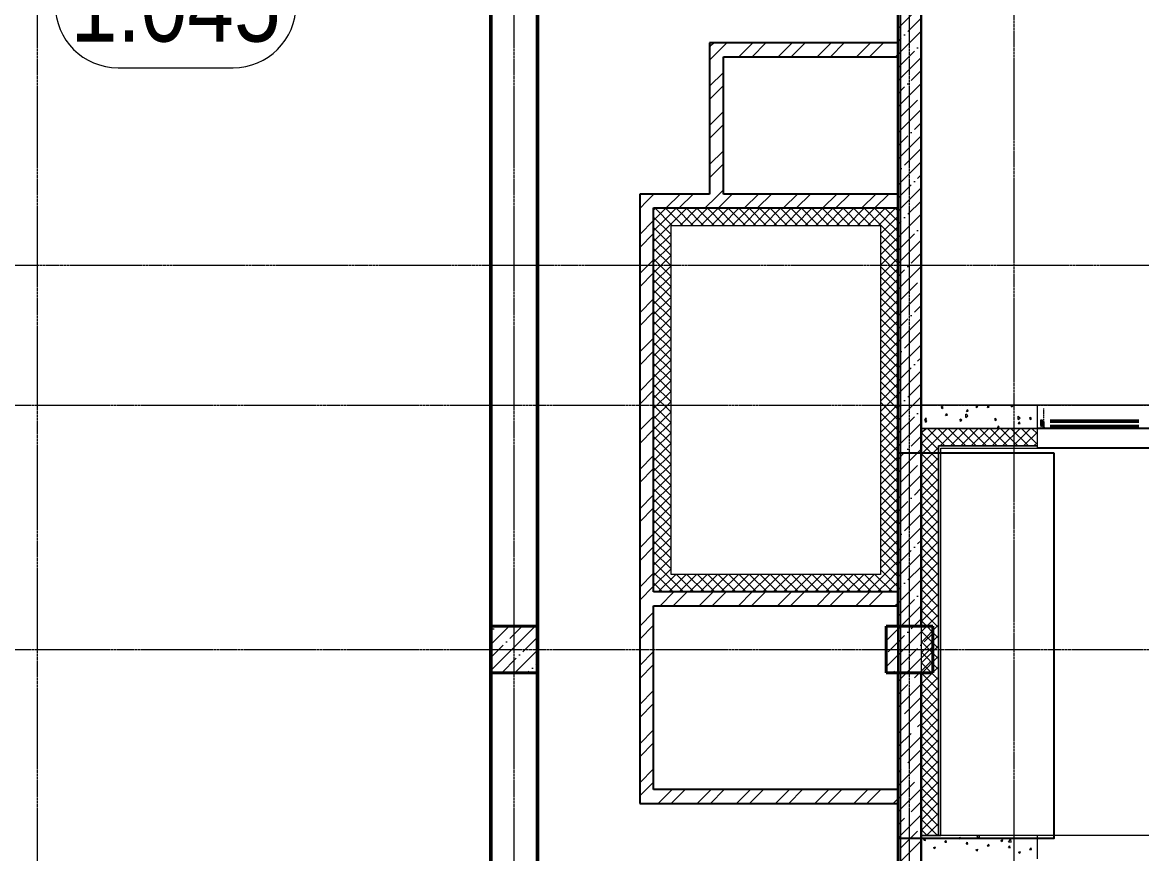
# Model space of a CAD drawing. Header units: millimetres. Extents: x -231292 to 573618, y -153144 to 564035.
# Drawn here: x 28855 to 38480, y -91200 to -84055 of the extents above; entities that cross this region are included whole.
import ezdxf
from ezdxf.enums import TextEntityAlignment as Align

# ---------------------------------------------------------------- set-up
doc = ezdxf.new("R2010")
doc.units = ezdxf.units.MM
for name, pattern in [('ACAD_ISO10W100', [18, 12, -3, 0, -3]), ('CENTER2', [28.575, 19.05, -3.175, 3.175, -3.175]), ('HIDDEN2', [4.7625, 3.175, -1.5875])]:
    doc.linetypes.add(name, pattern=pattern)
doc.layers.get('0').update_dxf_attribs({"color": 250})
doc.layers.get('Defpoints').update_dxf_attribs({"color": 250})
for name, color, linetype, lineweight in [('A-Wall-Open', 250, 'Continuous', 5), ('Al', 59, 'Continuous', 13), ('АР_Area', 250, 'Continuous', 5), ('АР_Колонны', 250, 'Continuous', 35), ('АР_Стены ЖБ', 250, 'Continuous', 35), ('АР_Стены кирпич', 250, 'Continuous', 20), ('АР_Стены ПЕНОблок', 250, 'Continuous', 20), ('АР_Стены_Стекло', 4, 'Continuous', 13), ('АР_Утеплитель', 250, 'Continuous', 0), ('АР_Штриховка', 250, 'Continuous', 0), ('Витражные конструкции', 252, 'Continuous', 15), ('Оси', 1, 'ACAD_ISO10W100', 13), ('РД_Оси_100', 250, 'Continuous', 0)]:
    doc.layers.add(name, color=color, linetype=linetype, lineweight=lineweight)
for name, color, linetype, lineweight, plot in [('КР_Балки-0.5', 60, 'Continuous', 50, False), ('РД_Витраж_проем', 250, 'Continuous', 0, False), ('РД_Проем', 250, 'Continuous', 0, False)]:
    doc.layers.add(name, color=color, linetype=linetype, lineweight=lineweight, plot=plot)
doc.layers.add('РД_Витраж_вн', color=250, linetype='Continuous')
doc.styles.add('style1', font='ARIALN.TTF')
pattern_1 = [(45, (8883.46, -162345.28), (-112.2532, 112.2532), []), (45, (8995.71, -162345.28), (-112.2532, 112.2532), [198.4375, -39.6875, 0, -39.6875])]
pattern_2 = [(45, (8883.46, -162345.28), (-168.3798, 168.3798), []), (45, (8995.7, -162345.28), (-168.3798, 168.3798), [])]
pattern_3 = [(45, (8883.46, -162345.28), (-44.90128, 44.90128), []), (135, (8883.46, -162345.28), (-44.90128, -44.90128), [])]

# ---------------------------------------------------------------- blocks, each defined once
blk = doc.blocks.new('MOK-МаркаПом_овал_ареал')
for p, q in [((-2.75, 3), (2.75, 3)), ((-2.75, -3), (2.75, -3))]:
    blk.add_line(p, q)
for centre, radius, start, end in [((-2.75, 0), 3, 90, 270), ((2.75, 0), 3, 270, 90), ((-3.75, 0), 3.5, 0, 0.001)]:
    blk.add_arc(centre, radius, start, end)
at = {"color": 0, "style": 'style1'}
blk.add_attdef('АР-ПОМЕЩЕНИЕ:НОМЕР', text='', height=3.5, dxfattribs=at).set_placement((0, 0), align=Align.MIDDLE)
at = {"layer": 'Defpoints', "color": 2, "style": 'style1'}
blk.add_attdef('АР-ПОМЕЩЕНИЕ:НАИМЕНОВАНИЕ', text='', height=1, dxfattribs=at).set_placement((-0.094, -4.814), align=Align.MIDDLE)
blk = doc.blocks.new('VS_5i5x45')
for p, q in [((-5.1, 3.9), (-4.7, 4.5)), ((-5.1, -3.9), (-5.1, 3.9)), ((-5.1, 0), (-5.1, 3.9)), ((-5.1, 0), (-5.1, -3.9)), ((-1.4, 4.5), (-4.7, 4.5)), ((-1.4, 2.7), (-4.7, 2.7)), ((-1.4, 2.7), (-3.2, 2.7)), ((-1.1, 5), (-1.4, 4.5)), ((-1.1, 5), (-0.5, 5)), ((-1.1, 0), (-1.1, 5)), ((-1.1, 0), (-1.1, -5)), ((-0.5, 5), (-0.5, 0)), ((-0.5, 2.7), (23.8, 2.7)), ((-0.5, -5), (-0.5, 0)), ((23.8, 2.7), (24.7, -2.8)), ((24.1, 1.8), (23.8, 2.7)), ((24.1, 1.8), (25, -1.8)), ((24.1, 1.8), (25.4, 1.8)), ((25.4, 1.8), (25.6, 2.7)), ((25.4, 1.8), (26.3, -1.8)), ((25.6, 2.7), (26.5, -2.8)), ((25.9, 1.8), (25.6, 2.7)), ((25.9, 1.8), (26.8, -1.8)), ((25.9, 1.8), (27.2, 1.8)), ((27.2, 1.8), (27.4, 2.7)), ((27.2, 1.8), (28.1, -1.8)), ((27.4, 2.7), (28.3, -2.8)), ((27.7, 1.8), (27.4, 2.7)), ((27.7, 1.8), (28.6, -1.8)), ((27.7, 1.8), (29, 1.8)), ((29, 1.8), (29.2, 2.7)), ((29, 1.8), (29.9, -1.8)), ((29.2, 2.7), (30.1, -2.8)), ((29.5, 1.8), (29.2, 2.7)), ((29.5, 1.8), (30.4, -1.8)), ((29.5, 1.8), (30.8, 1.8)), ((30.8, 1.8), (31, 2.7)), ((30.8, 1.8), (31.7, -1.8)), ((31, 2.7), (31.9, -2.8)), ((31.3, 1.8), (31, 2.7)), ((31.3, 1.8), (32.2, -1.8)), ((31.3, 1.8), (32.6, 1.8)), ((32.6, 1.8), (32.8, 2.7)), ((32.6, 1.8), (33.5, -1.8)), ((32.8, 2.7), (33.7, -2.8)), ((33.1, 1.8), (32.8, 2.7)), ((33.1, 1.8), (34, -1.8)), ((33.1, 1.8), (34.4, 1.8)), ((34.4, 1.8), (34.6, 2.7)), ((34.4, 1.8), (35.3, -1.8)), ((34.6, 2.7), (35.5, -2.8)), ((34.9, 1.8), (34.6, 2.7)), ((34.9, 1.8), (35.8, -1.8)), ((34.9, 1.8), (36.2, 1.8)), ((36.2, 1.8), (36.4, 2.7)), ((36.2, 1.8), (37.1, -1.8)), ((36.4, 2.7), (37.3, -2.8)), ((36.7, 1.8), (36.4, 2.7)), ((36.7, 1.8), (37.6, -1.8)), ((36.7, 1.8), (38, 1.8)), ((38, 1.8), (38.2, 2.7)), ((38, 1.8), (38.9, -1.8)), ((38.2, 2.7), (39.1, -2.8)), ((38.5, 1.8), (38.2, 2.7)), ((38.5, 1.8), (39.4, -1.8)), ((38.5, 1.8), (39.8, 1.8)), ((39.8, 1.8), (40, 2.7)), ((39.8, 1.8), (40.6, -1.7)), ((40, 2.7), (40.9, -2.6)), ((40.3, 1.8), (40, 2.7)), ((40.3, 1.8), (41.7, 1.2)), ((40.3, 1.8), (41.1, -1.5)), ((41.7, 1.2), (41.9, 2.1)), ((41.7, 1.2), (42.3, -1)), ((42.3, 0.9), (41.9, 2.1)), ((41.9, 2.1), (42.6, -1.9)), ((42.3, 0.9), (44.5, 0)), ((42.3, 0.9), (42.7, -0.8)), ((42.7, -0.8), (44.5, 0)), ((-5.1, -3.9), (-4.7, -4.5)), ((-1.4, -2.8), (-4.7, -2.8)), ((-1.4, -4.5), (-4.7, -4.5)), ((-1.1, -5), (-1.4, -4.5)), ((-1.1, -5), (-0.5, -5)), ((-0.5, -2.8), (24.7, -2.8)), ((25, -1.8), (24.7, -2.8)), ((25, -1.8), (26.3, -1.8)), ((26.3, -1.8), (26.5, -2.8)), ((26.8, -1.8), (26.5, -2.8)), ((26.8, -1.8), (28.1, -1.8)), ((28.1, -1.8), (28.3, -2.8)), ((28.6, -1.8), (28.3, -2.8)), ((28.6, -1.8), (29.9, -1.8)), ((29.9, -1.8), (30.1, -2.8)), ((30.4, -1.8), (30.1, -2.8)), ((30.4, -1.8), (31.7, -1.8)), ((31.7, -1.8), (31.9, -2.8)), ((32.2, -1.8), (31.9, -2.8)), ((32.2, -1.8), (33.5, -1.8)), ((33.5, -1.8), (33.7, -2.8)), ((34, -1.8), (33.7, -2.8)), ((34, -1.8), (35.3, -1.8)), ((35.3, -1.8), (35.5, -2.8)), ((35.8, -1.8), (35.5, -2.8)), ((35.8, -1.8), (37.1, -1.8)), ((37.1, -1.8), (37.3, -2.8)), ((37.6, -1.8), (37.3, -2.8)), ((37.6, -1.8), (38.9, -1.8)), ((38.9, -1.8), (39.1, -2.8)), ((39.4, -1.8), (39.1, -2.8)), ((39.4, -1.8), (40.3, -1.8)), ((40.3, -1.8), (40.6, -1.7)), ((40.6, -1.7), (40.9, -2.6)), ((41.1, -1.5), (40.9, -2.6)), ((41.1, -1.5), (42.3, -1)), ((42.3, -1), (42.6, -1.9)), ((42.7, -0.8), (42.6, -1.9))]:
    blk.add_line(p, q)
for centre, radius, start, end in [((-3.5, 3.6), 1.48, 144.06038, 216.67043), ((5.5, 0.4), 10.5, 166.9324, 182.03073), ((6.1, 0), 7.97, 159.82466, 200.17534), ((-0.8, 3.6), 1.07, 125.30926, 234.69074), ((5.5, -0.4), 10.5, 177.96927, 193.0676), ((-3.5, -3.6), 1.48, 143.32957, 215.93962), ((-0.8, -3.6), 1.07, 125.30926, 234.69074)]:
    blk.add_arc(centre, radius, start, end)
blk = doc.blocks.new('ТПУ-032-07')
at = {"color": 191}
blk.add_lwpolyline([(-10.5, -5.2, 0.414214), (-10.2, -5.5), (-9.8, -5.5, -0.414214), (-9.5, -5.8), (-9.5, -5.9, -0.198912), (-9.6, -6.1), (-10.4, -6.9, -0.198912), (-10.6, -7), (-12, -7), (-12, 0), (-9.8, 0, 0.324532), (-9.5, 0.3), (-9.5, 1.4, 0.231307), (-9.6, 1.6), (-10, 1.9, -0.316767), (-10, 2.2), (-8.6, 4.3, -0.780158), (-8, 4.3), (-8, -0.7, 0.493145), (-7.7, -0.9), (-6.1, -0.5, -0.131652), (-5.9, -0.5), (-4.3, -0.9, 0.493145), (-4, -0.7), (-4, 4.3, -0.780158), (-3.4, 4.3), (-2, 2.2, -0.316767), (-2, 1.9), (-2.4, 1.6, 0.231307), (-2.5, 1.4), (-2.5, 0.3, 0.324532), (-2.2, 0), (0, 0), (0, -7), (-1.4, -7, -0.198912), (-1.6, -6.9), (-2.4, -6.1, -0.198912), (-2.5, -5.9), (-2.5, -5.8, -0.414214), (-2.2, -5.5), (-1.8, -5.5, 0.414214), (-1.5, -5.2), (-1.5, -2.9, 0.339454), (-1.7, -2.6), (-5.9, -1.5, 0.131652), (-6.1, -1.5), (-10.3, -2.6, 0.339454), (-10.5, -2.9)], format="xyb", close=True, dxfattribs=at)
blk = doc.blocks.new('ТПУ-032-33')
at = {"color": 191}
for points in [[(-1.4, -33), (0, -33), (0, 0), (-2.2, 0, -0.414214), (-2.5, 0.2), (-2.5, 1.4, -0.231307), (-2.4, 1.6), (-2, 1.9, 0.316767), (-2, 2.1), (-3.4, 4.3, 0.780158), (-4, 4.3), (-4, -1.2, 0.414214), (-3.8, -1.5), (-1.8, -1.5, -0.414214), (-1.5, -1.8), (-1.5, -14.3, -0.493145), (-1.8, -14.6), (-5.9, -14.6, 0.131652), (-6.1, -14.6), (-10.2, -14.6, -0.493145), (-10.5, -14.3), (-10.5, -1.8, -0.414214), (-10.2, -1.5), (-8.2, -1.5, 0.414214), (-8, -1.2), (-8, 4.3, 0.780158), (-8.6, 4.3), (-10, 2.1, 0.316767), (-10, 1.9), (-9.6, 1.6, -0.231307), (-9.5, 1.4), (-9.5, 0.2, -0.414214), (-9.8, 0), (-12, 0), (-12, -33), (-10.6, -33, 0.198912), (-10.4, -32.9), (-9.6, -32.1, 0.198912), (-9.5, -31.9), (-9.5, -31.8, 0.414214), (-9.8, -31.5), (-10.2, -31.5, -0.414214), (-10.5, -31.2), (-10.5, -28.9, -0.339454), (-10.3, -28.6), (-6.1, -28.6, -0.131652), (-5.9, -28.6), (-1.7, -28.6, -0.339454), (-1.5, -28.9), (-1.5, -31.2, -0.414214), (-1.8, -31.5), (-2.2, -31.5, 0.414214), (-2.5, -31.8), (-2.5, -31.9, 0.198912), (-2.4, -32.1), (-1.6, -32.9, 0.198912)], [(-1.5, -15.9, 0.339454), (-1.7, -15.6), (-5.9, -15.6, 0.131652), (-6.1, -15.6), (-10.3, -15.6, 0.339454), (-10.5, -15.9), (-10.5, -26.8, 0.493145), (-10.2, -27.1), (-6.1, -27.1, -0.131652), (-5.9, -27.1), (-1.8, -27.1, 0.493145), (-1.5, -26.8)]]:
    blk.add_lwpolyline(points, format="xyb", close=True, dxfattribs=at)
blk = doc.blocks.new('ТПУ-032-14')
at = {"color": 191}
for p, q in [((-12, 0), (-12, -14)), ((-9.8, 0), (-12, 0)), ((-8.5, 4.4), (-10, 2.1)), ((-10, 1.9), (-9.6, 1.6)), ((-9.5, 1.4), (-9.5, 0.2)), ((-8, -1.2), (-8, 4.2)), ((-4, 4.2), (-4, -1.2)), ((-2, 2.1), (-3.5, 4.4)), ((-2.5, 0.2), (-2.5, 1.4)), ((-2.4, 1.6), (-2, 1.9)), ((0, 0), (-2.3, 0)), ((0, -14), (0, 0)), ((-12, -14), (-10.6, -14)), ((-10.5, -5.8), (-10.5, -1.8)), ((-10.5, -12.2), (-10.5, -9.9)), ((-10.4, -13.9), (-9.6, -13.1)), ((-10.3, -9.6), (-6.1, -8.5)), ((-10.2, -1.5), (-8.2, -1.5)), ((-9.8, -12.5), (-10.2, -12.5)), ((-9.5, -12.9), (-9.5, -12.8)), ((-6.1, -5.9), (-9.2, -6.8)), ((-2.8, -6.8), (-5.9, -5.9)), ((-5.9, -8.5), (-1.7, -9.6)), ((-3.8, -1.5), (-1.8, -1.5)), ((-2.5, -12.8), (-2.5, -12.9)), ((-2.4, -13.1), (-1.6, -13.9)), ((-1.8, -12.5), (-2.3, -12.5)), ((-1.5, -1.8), (-1.5, -5.8)), ((-1.5, -9.9), (-1.5, -12.2)), ((-1.4, -14), (0, -14))]:
    blk.add_line(p, q, dxfattribs=at)
for centre, start, end in [((-9.8, 2), 146.30993, 216.61583), ((-8.2, 4.2), 0, 146.30993), ((-3.8, 4.2), 33.69007, 180), ((-2.3, 2), 323.38417, 33.69007), ((-10.6, -13.8), 270, 315), ((-9.8, -12.8), 0, 90), ((-9.8, -12.9), 315, 0), ((-8.2, -1.2), 270, 0), ((-6, -6.2), 75, 105), ((-3.8, -1.2), 180, 270), ((-2.3, -12.8), 90, 180), ((-2.3, -12.9), 180, 225), ((-1.4, -13.8), 225, 270)]:
    blk.add_arc(centre, 0.25, start, end, dxfattribs=at)
at = {"color": 191, "extrusion": (0, 0, -1)}
for centre, radius, start, end in [((9.7, 0.2), 0.25, 180, 270), ((9.7, 1.4), 0.25, 127.90448, 180), ((2.3, 1.4), 0.25, 0, 52.09552), ((2.3, 0.2), 0.25, 270, 0), ((10.2, -1.8), 0.25, 0, 90), ((9.5, -5.8), 1, 255, 0), ((10.2, -9.9), 0.25, 0, 75), ((10.2, -12.2), 0.25, 270, 0), ((6, -8.8), 0.25, 75, 105), ((2.5, -5.8), 1, 180, 285), ((1.7, -1.8), 0.25, 90, 180), ((1.7, -12.2), 0.25, 180, 270), ((1.7, -9.9), 0.25, 105, 180)]:
    blk.add_arc(centre, radius, start, end, dxfattribs=at)
blk = doc.blocks.new('оси_рен')
at = {"layer": 'РД_Оси_100', "color": 251, "linetype": 'CENTER2', "true_color": 0x636466}
for p, q in [((1215752.916, 135558.25), (1215752.916, 223268.25)), ((1219852.916, 135558.25), (1219852.916, 223268.25)), ((1223252.916, 135558.25), (1223252.916, 223268.25)), ((1241712.916, 198613.25), (1189697.958, 198613.25)), ((1189697.958, 197413.25), (1241712.916, 197413.25)), ((1189697.958, 195313.25), (1241712.916, 195313.25))]:
    blk.add_line(p, q, dxfattribs=at)
blk.add_lwpolyline([(1224152.916, 135913.25), (1224152.916, 223268.25)], dxfattribs=at)

msp = doc.modelspace()

# ---------------------------------------------------------------- hatches: boundary and pattern name
at = {"layer": 'АР_Штриховка', "linetype": 'Continuous', "lineweight": 5, "true_color": 0x000000}
h = msp.add_hatch(dxfattribs=at)
h.set_pattern_fill('ANSI35', color=18, scale=25, angle=-360, style=0)
h.set_pattern_definition([(45, (8883.46, -162345.28), (-112.2532, 112.2532), []), (45, (8995.71, -162345.28), (-112.2532, 112.2532), [198.4375, -39.6875, 0, -39.6875])])
h.paths.add_polyline_path([(36583.458, -83645.283), (36383.458, -83645.283), (36383.458, -89245.283), (36583.458, -89245.283)], flags=0)
at = {"layer": 'АР_Штриховка', "linetype": 'Continuous', "lineweight": 0, "true_color": 0x000000}
h = msp.add_hatch(dxfattribs=at)
h.set_pattern_fill('ANSI32', color=18, scale=25, angle=-360, style=0)
h.set_pattern_definition([(45, (8883.46, -162345.28), (-168.3798, 168.3798), []), (45, (8995.7, -162345.28), (-168.3798, 168.3798), [])])
h.paths.add_polyline_path([(34763.458, -84230.283), (34883.458, -84350.283), (36383.458, -84350.283), (36383.458, -84230.283)], flags=0)
h = msp.add_hatch(dxfattribs=at)
h.set_pattern_fill('ANSI32', color=18, scale=25, style=0)
h.set_pattern_definition([(45, (8883.46, -162345.28), (-168.3798, 168.3798), []), (45, (8995.7, -162345.28), (-168.3798, 168.3798), [])])
h.paths.add_polyline_path([(34763.458, -85530.283), (34843.458, -85560.283), (34883.458, -85530.283), (34883.458, -84350.283), (34763.458, -84230.283)], flags=0)
h = msp.add_hatch(dxfattribs=at)
h.set_pattern_fill('ANSI32', color=18, scale=25, style=0)
h.set_pattern_definition([(45, (8883.46, -162345.28), (-168.3798, 168.3798), []), (45, (8995.7, -162345.28), (-168.3798, 168.3798), [])])
h.paths.add_polyline_path([(34163.458, -90770.283), (34283.458, -90650.283), (34283.458, -89070.283), (34253.458, -88990.283), (34163.458, -88950.283)], flags=0)
h.paths.add_polyline_path([(34163.458, -88950.283), (34253.458, -88990.283), (34283.458, -88950.283), (34283.458, -85650.283), (34163.458, -85530.283)], flags=0)
h = msp.add_hatch(dxfattribs=at)
h.set_pattern_fill('ANSI32', color=18, scale=25, style=0)
h.set_pattern_definition([(45, (8883.46, -162345.28), (-168.3798, 168.3798), []), (45, (8995.7, -162345.28), (-168.3798, 168.3798), [])])
h.paths.add_polyline_path([(34163.458, -85530.283), (34283.458, -85650.283), (34883.458, -85650.283), (34843.458, -85560.283), (34763.458, -85530.283)], flags=0)
h.paths.add_polyline_path([(34883.458, -85530.283), (34843.458, -85560.283), (34883.458, -85650.283), (36383.458, -85650.283), (36383.458, -85530.283)], flags=0)
h = msp.add_hatch(dxfattribs=at)
h.set_pattern_fill('ANSI37', color=18, scale=20, angle=-360, style=0)
h.set_pattern_definition([(45, (8883.46, -162345.28), (-44.90128, 44.90128), []), (135, (8883.46, -162345.28), (-44.90128, -44.90128), [])])
h.paths.add_polyline_path([(36233.458, -85800.283), (36383.458, -85650.283), (34283.458, -85650.283), (34433.458, -85800.283)], flags=0)
h = msp.add_hatch(dxfattribs=at)
h.set_pattern_fill('ANSI37', color=18, scale=20, angle=-360, style=0)
h.set_pattern_definition(pattern_3)
h.paths.add_polyline_path([(34433.458, -85800.283), (34283.458, -85650.283), (34283.458, -88950.283), (34433.458, -88800.283)], flags=0)
h = msp.add_hatch(dxfattribs=at)
h.set_pattern_fill('ANSI37', color=18, scale=20, style=0)
h.set_pattern_definition(pattern_3)
h.paths.add_polyline_path([(36233.458, -88800.283), (36383.458, -88950.283), (36383.458, -85650.283), (36233.458, -85800.283)], flags=0)
h = msp.add_hatch(dxfattribs=at)
h.set_pattern_fill('ANSI37', color=18, scale=20, angle=-360, style=0)
h.set_pattern_definition([(45, (8883.46, -162345.28), (-44.90128, 44.90128), []), (135, (8883.46, -162345.28), (-44.90128, -44.90128), [])])
h.paths.add_polyline_path([(36733.458, -87695.283), (36583.458, -87545.283), (36583.458, -91045.283), (36733.458, -91045.283)], flags=0)
h = msp.add_hatch(dxfattribs=at)
h.set_pattern_fill('ANSI37', color=18, scale=20, angle=-359.9999994, style=0)
h.set_pattern_definition([(45, (8883.46, -162345.28), (-44.90128, 44.90128), []), (135, (8883.46, -162345.28), (-44.90128, -44.90128), [])])
h.paths.add_polyline_path([(34433.458, -88800.283), (34283.458, -88950.283), (36383.458, -88950.283), (36233.458, -88800.283)], flags=0)
h = msp.add_hatch(dxfattribs=at)
h.set_pattern_fill('ANSI32', color=18, scale=25, angle=360, style=0)
h.set_pattern_definition(pattern_2)
h.paths.add_polyline_path([(36383.458, -89070.283), (36383.458, -88950.283), (34283.458, -88950.283), (34253.458, -88990.283), (34283.458, -89070.283)], flags=0)
at = {"layer": 'АР_Штриховка', "linetype": 'Continuous', "lineweight": 5, "true_color": 0x000000}
h = msp.add_hatch(dxfattribs=at)
h.set_pattern_fill('ANSI35', color=18, scale=25, style=0)
h.set_pattern_definition(pattern_1)
h.paths.add_polyline_path([(32883.458, -89645.283), (33283.458, -89645.283), (33283.458, -89245.283), (32883.458, -89245.283)], flags=0)
h = msp.add_hatch(dxfattribs=at)
h.set_pattern_fill('ANSI35', color=18, scale=25, style=0)
h.set_pattern_definition(pattern_1)
h.paths.add_polyline_path([(36283.458, -89645.283), (36683.458, -89645.283), (36683.458, -89245.283), (36283.458, -89245.283)], flags=0)
at = {"layer": 'АР_Штриховка', "linetype": 'Continuous', "lineweight": 0, "true_color": 0x000000}
h = msp.add_hatch(dxfattribs=at)
h.set_pattern_fill('ANSI32', color=18, scale=25, angle=360, style=0)
h.set_pattern_definition(pattern_2)
h.paths.add_polyline_path([(36383.458, -90770.283), (36383.458, -90650.283), (34283.458, -90650.283), (34163.458, -90770.283)], flags=0)

# ---------------------------------------------------------------- linework, layer by layer
at = {"lineweight": -3}
msp.add_lwpolyline([(21783.458, -93370.275), (36407.809, -93370.275), (36407.809, -76377.472), (21783.458, -76377.472)], close=True, dxfattribs=at)
msp.add_lwpolyline([(37727.675, -87757.847), (36383.458, -87757.847), (36383.458, -91066.534), (37727.675, -91066.534)], close=True)
at = {"layer": 'A-Wall-Open', "color": 18, "linetype": 'Continuous', "lineweight": 0, "true_color": 0x000000}
for p, q in [((53383.458, -87545.283), (37583.458, -87545.283)), ((53383.458, -87715.283), (37583.458, -87715.283))]:
    msp.add_line(p, q, dxfattribs=at)
at = {"layer": 'АР_Колонны', "color": 18, "linetype": 'HIDDEN2', "lineweight": 25, "true_color": 0x000000}
for p, q in [((32883.458, -89245.283), (33283.458, -89245.283)), ((32883.458, -89645.283), (32883.458, -89245.283)), ((33283.458, -89245.283), (33283.458, -89645.283)), ((36283.458, -89245.283), (36683.458, -89245.283)), ((36283.458, -89645.283), (36283.458, -89245.283)), ((36683.458, -89245.283), (36683.458, -89645.283)), ((33283.458, -89645.283), (32883.458, -89645.283)), ((36683.458, -89645.283), (36283.458, -89645.283))]:
    msp.add_line(p, q, dxfattribs=at)
at = {"layer": 'АР_Колонны', "color": 18, "linetype": 'Continuous', "lineweight": 30, "true_color": 0x000000}
for p, q in [((33283.458, -89245.283), (32883.458, -89245.283)), ((32883.458, -89245.283), (32883.458, -89645.283)), ((33283.458, -89645.283), (33283.458, -89245.283)), ((36683.458, -89245.283), (36283.458, -89245.283)), ((36283.458, -89245.283), (36283.458, -89645.283)), ((36683.458, -89645.283), (36683.458, -89245.283)), ((32883.458, -89645.283), (33283.458, -89645.283)), ((36283.458, -89645.283), (36683.458, -89645.283))]:
    msp.add_line(p, q, dxfattribs=at)
at = {"layer": 'АР_Стены ЖБ', "color": 18, "linetype": 'Continuous', "lineweight": 30, "true_color": 0x000000}
for p, q in [((36383.458, -83645.283), (36383.458, -89245.283)), ((36583.458, -89245.283), (36583.458, -83645.283)), ((36383.458, -89245.283), (36583.458, -89245.283)), ((36583.458, -89645.283), (36383.458, -89645.283)), ((36383.458, -89645.283), (36383.458, -93270.283)), ((36583.458, -93270.283), (36583.458, -89645.283))]:
    msp.add_line(p, q, dxfattribs=at)
at = {"layer": 'АР_Стены ЖБ', "color": 18, "linetype": 'Continuous', "lineweight": 40, "true_color": 0x000000}
for p, q in [((33283.458, -89245.283), (32883.458, -89245.283)), ((32883.458, -89245.283), (32883.458, -89645.283)), ((33283.458, -89645.283), (33283.458, -89245.283)), ((36683.458, -89245.283), (36283.458, -89245.283)), ((36283.458, -89245.283), (36283.458, -89645.283)), ((36683.458, -89645.283), (36683.458, -89245.283)), ((32883.458, -89645.283), (33283.458, -89645.283)), ((36283.458, -89645.283), (36683.458, -89645.283))]:
    msp.add_line(p, q, dxfattribs=at)
at = {"layer": 'АР_Стены кирпич', "color": 18, "linetype": 'Continuous', "lineweight": 25, "true_color": 0x000000}
for p, q in [((36383.458, -84230.283), (34763.458, -84230.283)), ((34763.458, -84230.283), (34763.458, -85530.283)), ((36383.458, -84350.283), (36383.458, -84230.283)), ((34883.458, -84350.283), (36383.458, -84350.283)), ((34883.458, -85530.283), (34883.458, -84350.283)), ((34163.458, -85530.283), (34163.458, -88950.283)), ((34763.458, -85530.283), (34163.458, -85530.283)), ((36383.458, -85530.283), (34883.458, -85530.283)), ((36383.458, -85650.283), (36383.458, -85530.283)), ((34283.458, -88950.283), (34283.458, -85650.283)), ((34283.458, -85650.283), (34883.458, -85650.283)), ((34883.458, -85650.283), (36383.458, -85650.283)), ((34163.458, -88950.283), (34163.458, -90770.283)), ((36383.458, -88950.283), (34283.458, -88950.283)), ((36383.458, -89070.283), (36383.458, -88950.283)), ((34283.458, -89070.283), (36383.458, -89070.283)), ((34283.458, -90650.283), (34283.458, -89070.283)), ((36383.458, -90650.283), (34283.458, -90650.283)), ((36383.458, -90770.283), (36383.458, -90650.283)), ((34163.458, -90770.283), (36383.458, -90770.283))]:
    msp.add_line(p, q, dxfattribs=at)
at = {"layer": 'АР_Стены ПЕНОблок', "color": 18, "linetype": 'Continuous', "lineweight": 20, "true_color": 0x000000}
for p, q in [((37583.458, -87345.259), (36583.458, -87345.283)), ((36583.458, -87345.283), (36583.463, -87545.283)), ((37583.463, -87545.259), (37583.458, -87345.259)), ((36583.463, -87545.283), (37583.463, -87545.259)), ((37583.458, -91045.283), (36583.458, -91045.283)), ((36583.458, -91045.283), (36583.458, -91245.283)), ((37583.458, -91245.283), (37583.458, -91045.283))]:
    msp.add_line(p, q, dxfattribs=at)
at = {"layer": 'АР_Стены_Стекло', "color": 18, "lineweight": 50, "true_color": 0x000000}
for p, q in [((38455.028, -87483.585), (37692.901, -87483.585)), ((38455.028, -87527.585), (37692.901, -87527.585))]:
    msp.add_line(p, q, dxfattribs=at)
at = {"layer": 'АР_Утеплитель', "color": 18, "linetype": 'Continuous', "lineweight": 0, "true_color": 0x000000}
for p, q in [((36383.458, -85650.283), (34283.458, -85650.283)), ((34283.458, -85650.283), (34283.458, -88950.283)), ((36383.458, -88950.283), (36383.458, -85650.283)), ((34433.458, -85800.283), (36233.458, -85800.283)), ((34433.458, -88800.283), (34433.458, -85800.283)), ((36233.458, -85800.283), (36233.458, -88800.283)), ((37583.457, -87545.283), (36583.458, -87545.283)), ((36583.458, -87545.283), (36583.458, -91045.283)), ((37583.457, -87695.283), (37583.457, -87545.283)), ((36733.458, -87695.283), (37583.457, -87695.283)), ((37583.457, -87695.283), (36733.458, -87695.283)), ((36733.458, -91045.283), (36733.458, -87695.283)), ((36733.458, -87695.283), (36733.458, -91045.283)), ((36753.458, -87715.283), (37583.457, -87715.283)), ((36753.458, -91045.283), (36753.458, -87715.283)), ((37583.457, -87715.283), (37583.457, -87695.283)), ((36233.458, -88800.283), (34433.458, -88800.283)), ((34283.458, -88950.283), (36383.458, -88950.283)), ((36583.458, -91045.283), (36733.458, -91045.283)), ((36733.458, -91045.283), (36753.458, -91045.283))]:
    msp.add_line(p, q, dxfattribs=at)
at = {"layer": 'АР_Штриховка', "color": 18, "linetype": 'Continuous', "lineweight": 0, "true_color": 0x000000}
for p, q in [((36772.814, -87364.819), (36759.479, -87355.638)), ((36761.211, -87374.506), (36759.55, -87355.529)), ((36761.213, -87374.509), (36772.887, -87364.713)), ((36974.557, -87400.543), (36982.306, -87383.14)), ((36974.578, -87400.598), (36989.538, -87397.69)), ((36989.538, -87397.689), (36982.326, -87383.194)), ((37072.926, -87357.444), (37059.592, -87348.262)), ((37061.324, -87367.13), (37059.663, -87348.152)), ((37061.326, -87367.132), (37073, -87357.336)), ((37154.077, -87365.648), (37161.826, -87348.245)), ((37154.098, -87365.703), (37169.058, -87362.795)), ((37169.058, -87362.794), (37161.846, -87348.299)), ((37361.437, -87359.753), (37360.169, -87345.264)), ((37361.439, -87359.755), (37373.113, -87349.959)), ((37373.039, -87350.068), (37366.062, -87345.264)), ((36615.517, -87470.334), (36623.266, -87452.931)), ((36615.538, -87470.388), (36630.498, -87467.48)), ((36632.72, -87482.372), (36619.385, -87473.191)), ((36621.116, -87492.06), (36619.456, -87473.082)), ((36621.118, -87492.062), (36632.793, -87482.266)), ((36630.498, -87467.48), (36623.286, -87452.985)), ((36795.037, -87435.439), (36802.786, -87418.035)), ((36795.058, -87435.493), (36810.018, -87432.585)), ((36810.018, -87432.585), (36802.806, -87418.089)), ((36932.832, -87474.996), (36919.497, -87465.815)), ((36921.229, -87484.683), (36919.569, -87465.705)), ((36921.231, -87484.685), (36932.906, -87474.889)), ((36986.611, -87437.061), (36967.57, -87421.988)), ((36968.177, -87450.536), (36967.586, -87421.967)), ((36968.134, -87450.521), (36986.585, -87437.025)), ((37232.945, -87467.621), (37219.61, -87458.439)), ((37221.342, -87477.306), (37219.682, -87458.329)), ((37221.344, -87477.309), (37233.019, -87467.513)), ((37436.518, -87455.981), (37417.477, -87440.908)), ((37418.084, -87469.456), (37417.493, -87440.887)), ((37418.04, -87469.44), (37436.491, -87455.944)), ((37420.137, -87504.694), (37427.885, -87487.291)), ((37435.118, -87501.84), (37427.906, -87487.345)), ((37533.057, -87460.245), (37519.722, -87451.064)), ((37521.455, -87469.93), (37519.795, -87450.952)), ((37521.457, -87469.932), (37533.132, -87460.136)), ((36605.187, -87567.012), (36626.916, -87545.283)), ((36787.983, -87695.283), (36637.983, -87545.283)), ((36650.088, -87611.913), (36716.718, -87545.283)), ((36694.99, -87656.814), (36806.521, -87545.283)), ((36877.786, -87695.283), (36727.786, -87545.283)), ((36746.324, -87695.283), (36896.324, -87545.283)), ((36967.588, -87695.283), (36817.588, -87545.283)), ((36836.126, -87695.283), (36986.126, -87545.283)), ((37057.391, -87695.283), (36907.391, -87545.283)), ((36925.929, -87695.283), (37075.929, -87545.283)), ((37147.193, -87695.283), (36997.193, -87545.283)), ((37015.731, -87695.283), (37165.731, -87545.283)), ((37236.996, -87695.283), (37086.996, -87545.283)), ((37105.534, -87695.283), (37255.534, -87545.283)), ((37326.798, -87695.283), (37176.798, -87545.283)), ((37195.336, -87695.283), (37345.336, -87545.283)), ((37240.617, -87539.59), (37248.365, -87522.187)), ((37240.638, -87539.644), (37255.598, -87536.736)), ((37255.598, -87536.736), (37248.386, -87522.24)), ((37416.601, -87695.283), (37266.601, -87545.283)), ((37285.139, -87695.283), (37435.139, -87545.283)), ((37506.403, -87695.283), (37356.403, -87545.283)), ((37374.941, -87695.283), (37524.941, -87545.283)), ((37420.158, -87504.749), (37435.118, -87501.841)), ((37583.457, -87682.534), (37446.206, -87545.283)), ((37464.744, -87695.283), (37583.457, -87576.57)), ((37583.457, -87592.732), (37536.009, -87545.283)), ((37554.547, -87695.283), (37583.457, -87666.372)), ((37063.761, -91055.673), (37073.731, -91045.283)), ((37063.78, -91055.714), (37086.37, -91059.217)), ((37086.377, -91059.174), (37084.761, -91045.283)), ((36606.141, -91085.111), (36618.386, -91070.518)), ((36606.141, -91085.113), (36621.323, -91086.441)), ((36621.414, -91086.424), (36618.478, -91070.503)), ((36689.968, -91147.941), (36702.602, -91156.464)), ((36689.994, -91147.884), (36707.778, -91141.057)), ((36702.608, -91156.465), (36707.758, -91141.116)), ((36788.326, -91101.05), (36800.571, -91086.457)), ((36788.326, -91101.052), (36803.508, -91102.38)), ((36803.599, -91102.363), (36800.662, -91086.442)), ((36903.384, -91066.019), (36916.018, -91074.541)), ((36903.41, -91065.961), (36921.195, -91059.134)), ((36916.024, -91074.543), (36921.174, -91059.194)), ((36970.511, -91116.989), (36982.756, -91102.396)), ((36970.511, -91116.991), (36985.693, -91118.319)), ((36985.783, -91118.303), (36982.846, -91102.381)), ((37152.695, -91132.928), (37164.94, -91118.335)), ((37152.695, -91132.93), (37167.877, -91134.258)), ((37167.967, -91134.242), (37165.03, -91118.32)), ((37268.415, -91086.361), (37281.049, -91094.883)), ((37268.441, -91086.303), (37286.226, -91079.476)), ((37281.055, -91094.885), (37286.205, -91079.536)), ((37334.84, -91097.716), (37354.624, -91077.097)), ((37334.859, -91097.756), (37357.449, -91101.259)), ((37334.88, -91148.867), (37347.125, -91134.274)), ((37334.88, -91148.869), (37350.062, -91150.197)), ((37350.151, -91150.181), (37347.214, -91134.26)), ((37357.456, -91101.216), (37354.65, -91077.094)), ((37517.065, -91164.806), (37529.31, -91150.213)), ((37532.335, -91166.12), (37529.398, -91150.199)), ((37054.998, -91168.284), (37067.633, -91176.806)), ((37055.025, -91168.226), (37072.809, -91161.399)), ((37067.638, -91176.808), (37072.789, -91161.459)), ((37420.029, -91188.626), (37432.664, -91197.148)), ((37420.056, -91188.568), (37437.84, -91181.741)), ((37432.669, -91197.15), (37437.819, -91181.801)), ((37517.065, -91164.808), (37532.247, -91166.136))]:
    msp.add_line(p, q, dxfattribs=at)
at = {"layer": 'АР_Штриховка', "color": 18, "linetype": 'Continuous', "lineweight": 5, "true_color": 0x000000}
for p, q in [((36383.458, -89719.496), (36457.671, -89645.283)), ((36525.809, -89689.398), (36569.924, -89645.283)), ((36383.458, -89944.002), (36583.458, -89744.002)), ((36383.458, -89831.749), (36469.682, -89745.525)), ((36441.619, -89998.094), (36581.936, -89857.778)), ((36383.458, -90168.509), (36583.458, -89968.509)), ((36383.458, -90056.255), (36385.492, -90054.221)), ((36553.872, -90110.348), (36583.458, -90080.762)), ((36383.458, -90280.762), (36497.746, -90166.474)), ((36383.458, -90393.015), (36583.458, -90193.015)), ((36469.682, -90419.044), (36583.458, -90305.268)), ((36383.458, -90617.521), (36583.458, -90417.521)), ((36383.458, -90505.268), (36413.556, -90475.171)), ((36581.936, -90531.297), (36583.458, -90529.775)), ((36383.458, -90842.028), (36583.458, -90642.028)), ((36385.492, -90727.74), (36525.809, -90587.424)), ((36497.746, -90839.993), (36583.458, -90754.281)), ((36383.458, -91066.534), (36583.458, -90866.534)), ((36383.458, -90954.281), (36441.619, -90896.12)), ((36413.556, -91148.69), (36553.872, -91008.373)), ((36383.458, -91291.041), (36583.458, -91091.041))]:
    msp.add_line(p, q, dxfattribs=at)
at = {"layer": 'КР_Балки-0.5', "color": 18, "ltscale": 200, "true_color": 0x000000}
for p, q in [((33283.417, -75345.283), (33283.417, -93370.281)), ((32883.458, -93370.281), (32883.458, -75525.283))]:
    msp.add_line(p, q, dxfattribs=at)
at = {"layer": 'Оси', "color": 18, "true_color": 0x000000}
for p, q in [((37638.458, -87491.552), (37638.458, -87373.552)), ((37638.458, -87497.552), (37638.465, -87545.283))]:
    msp.add_line(p, q, dxfattribs=at)
at = {"layer": 'РД_Витраж_вн', "color": 18, "linetype": 'Continuous', "lineweight": 25, "true_color": 0x000000}
for p, q in [((53383.457, -87545.283), (37583.457, -87545.283)), ((53383.457, -87715.283), (37583.457, -87715.283))]:
    msp.add_line(p, q, dxfattribs=at)
at = {"layer": 'РД_Витраж_проем', "color": 18, "linetype": 'Continuous', "lineweight": 0, "true_color": 0x000000}
msp.add_line((53383.458, -91045.283), (37583.458, -91045.283), dxfattribs=at)
at = {"layer": 'РД_Проем', "color": 18, "linetype": 'Continuous', "lineweight": 0, "true_color": 0x000000}
for p, q in [((53383.458, -87344.881), (37583.458, -87345.259)), ((53383.463, -87544.881), (37583.463, -87545.259))]:
    msp.add_line(p, q, dxfattribs=at)

# ---------------------------------------------------------------- block references
at = {"rotation": 359.999868838025}
msp.add_blockref('оси_рен', (-1186769.82, -284755.728), dxfattribs=at)
at = {"layer": 'Al', "color": 18, "ltscale": 4, "true_color": 0x000000, "xscale": -1}
for name, p in [('ТПУ-032-33', (37613.458, -87473.552)), ('ТПУ-032-14', (37613.458, -87506.552)), ('ТПУ-032-07', (37613.458, -87520.552))]:
    msp.add_blockref(name, p, dxfattribs=at)
at = {"layer": 'АР_Area', "color": 18, "linetype": 'Continuous', "lineweight": 5, "true_color": 0x000000}
ref = msp.add_blockref('MOK-МаркаПом_овал_ареал', (30172.337, -83904.698), dxfattribs=dict(at, xscale=180, yscale=180, zscale=100))
ref.add_attrib('АР-ПОМЕЩЕНИЕ:НОМЕР', '1.045', dxfattribs={"layer": '0', "color": 0, "height": 630, "style": 'style1'}).set_placement((30172.337, -83904.698), align=Align.MIDDLE)
at = {"layer": 'Витражные конструкции', "color": 18, "ltscale": 25, "true_color": 0x000000, "xscale": -1, "rotation": 270}
msp.add_blockref('VS_5i5x45', (37638.464, -87532.248), dxfattribs=at)

doc.saveas('drawing.dxf')
